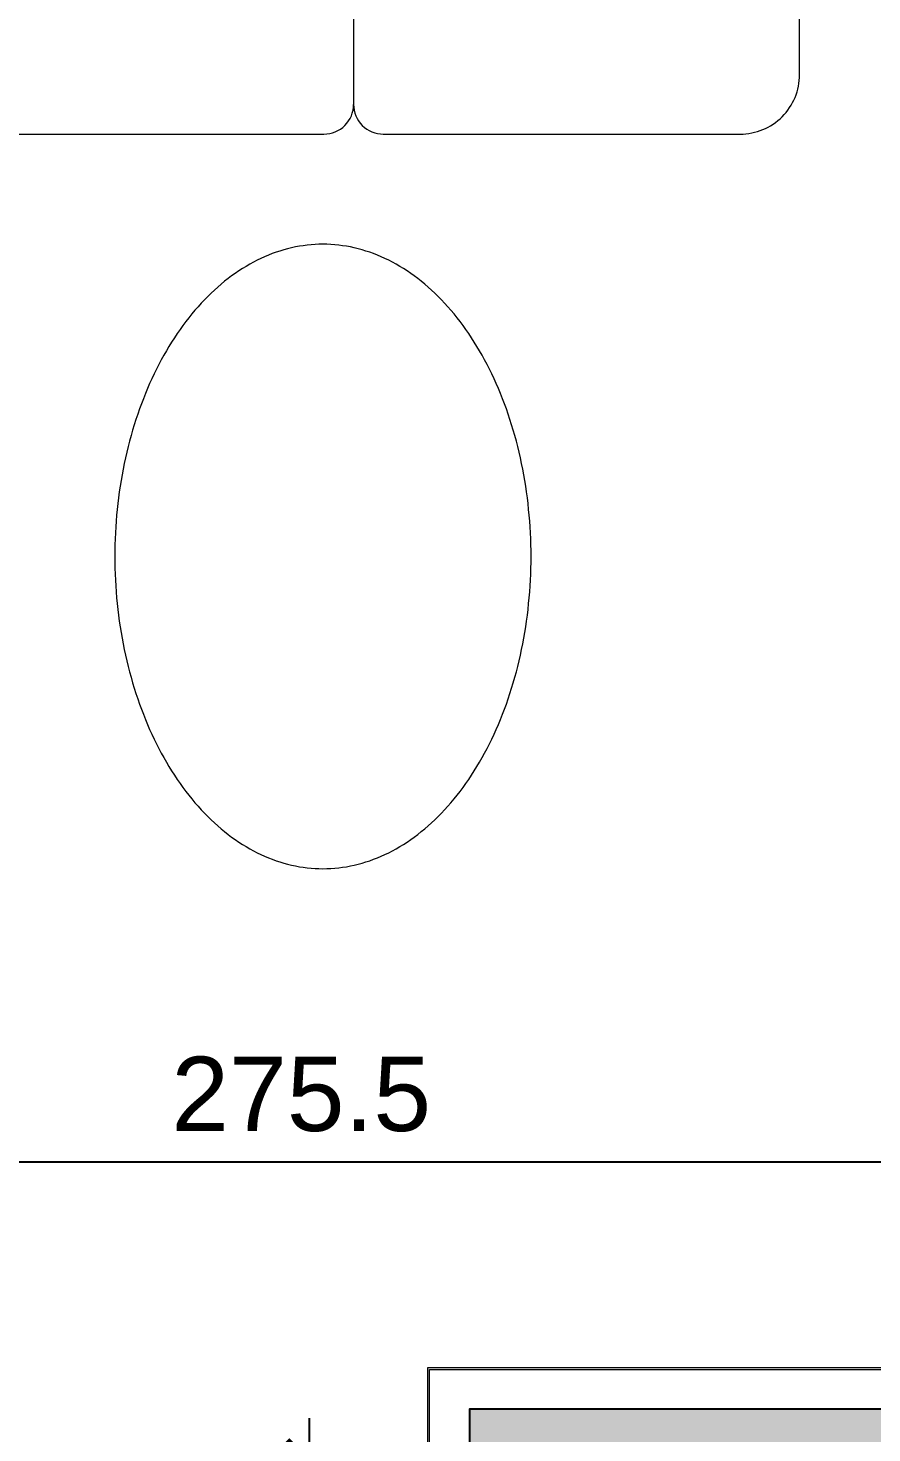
# Model space of a CAD drawing. Header units: centimetres. Extents: x 111832 to 117233, y -55119 to -48329.
# Drawn here: x 113081.1 to 113223, y -50942.3 to -50706.1 of the extents above; entities that cross this region are included whole.
import ezdxf

# ---------------------------------------------------------------- set-up
doc = ezdxf.new("R2010")
doc.units = ezdxf.units.CM
doc.header["$LTSCALE"] = 50
doc.header["$MEASUREMENT"] = 0
doc.layers.get('0').update_dxf_attribs({"color": 8})
doc.layers.add('COTE 50ème', color=1, linetype='Continuous')
doc.layers.add('FMULT', color=150, linetype='Continuous', plot=False)
for name, color, linetype, lineweight in [('ISOLATION', 252, 'Continuous', 0), ('mobilimi', 8, 'Continuous', 9), ('WD_Corner', 154, 'Continuous', 5)]:
    doc.layers.add(name, color=color, linetype=linetype, lineweight=lineweight)
doc.styles.add('RS_TXT_50', font='arial.ttf', dxfattribs={"height": 12.5})
doc.dimstyles.new('RS_50CM_LINEAIRE', dxfattribs={"dimscale": 5, "dimtxt": 12.5, "dimasz": 1.5, "dimexe": 1, "dimexo": 2.5, "dimgap": 1, "dimtad": 1, "dimdec": 1, "dimrnd": 0.5, "dimdsep": 46, "dimtxsty": 'RS_TXT_50', "dimblk1": 'ARCHTICK', "dimblk2": 'ARCHTICK', "dimsah": 1, "dimcen": 2.5, "dimdle": 1, "dimclrt": 4, "dimadec": 0, "dimazin": 2, "dimtfac": 1, "dimtdec": 1, "dimtix": 1, "dimtmove": 2, "dimatfit": 3, "dimfxl": 1, "dimtolj": 1, "dimtzin": 0, "dimarcsym": 0})

# ---------------------------------------------------------------- blocks, each defined once
blk = doc.blocks.new('_ArchTick')
at = {"color": 0, "linetype": 'ByBlock', "const_width": 0.15}
blk.add_lwpolyline([(-0.5, -0.5), (0.5, 0.5)], dxfattribs=at)
blk = doc.blocks.new('*D927')
at = {"layer": 'COTE 50ème', "color": 0, "lineweight": -2, "ltscale": 0.5, "transparency": 16777216}
for p, q in [((112450.11, -50327.36), (112450.11, -52042.36)), ((113381.87, -50332.36), (112445.11, -50332.36)), ((112611.87, -52037.36), (112445.11, -52037.36))]:
    blk.add_line(p, q, dxfattribs=at)
at = {"layer": 'Defpoints', "color": 0, "ltscale": 0.5, "transparency": 16777216}
for p in [(113394.37, -50332.36), (112450.11, -52037.36), (112624.37, -52037.36)]:
    blk.add_point(p, dxfattribs=at)
at = {"layer": 'COTE 50ème', "color": 0, "lineweight": -2, "ltscale": 0.5, "transparency": 16777216, "xscale": 7.5, "yscale": 7.5, "zscale": 7.5}
for p, rotation in [((112450.11, -50332.36), 90), ((112450.11, -52037.36), 270)]:
    blk.add_blockref('_ArchTick', p, dxfattribs=dict(at, rotation=rotation))
at = {"layer": 'COTE 50ème', "color": 4, "ltscale": 0.5, "transparency": 16777216, "insert": (112438.72, -51184.86), "char_height": 12.5, "attachment_point": 5, "rotation": 90, "style": 'RS_TXT_50'}
blk.add_mtext('\\A1;1705', dxfattribs=at)
blk = doc.blocks.new('*D955')
at = {"layer": 'COTE 50ème', "color": 0, "lineweight": -2, "ltscale": 0.5, "transparency": 16777216}
for p, q in [((113128.44, -50947.36), (113128.44, -50939.86)), ((113151.87, -50947.36), (113123.44, -50947.36)), ((113128.44, -50960.36), (113128.44, -50947.36)), ((113148.94, -50960.36), (113123.44, -50960.36)), ((113128.44, -50960.36), (113128.44, -50967.86))]:
    blk.add_line(p, q, dxfattribs=at)
at = {"layer": 'Defpoints', "color": 0, "ltscale": 0.5, "transparency": 16777216}
for p in [(113128.44, -50947.36), (113164.37, -50947.36), (113161.44, -50960.36)]:
    blk.add_point(p, dxfattribs=at)
at = {"layer": 'COTE 50ème', "color": 0, "lineweight": -2, "ltscale": 0.5, "transparency": 16777216, "xscale": 7.5, "yscale": 7.5, "zscale": 7.5}
for p, rotation in [((113128.44, -50947.36), 270), ((113128.44, -50960.36), 90)]:
    blk.add_blockref('_ArchTick', p, dxfattribs=dict(at, rotation=rotation))
at = {"layer": 'COTE 50ème', "color": 4, "ltscale": 0.5, "transparency": 16777216, "insert": (113117.05, -50953.86), "char_height": 12.5, "attachment_point": 5, "rotation": 90, "style": 'RS_TXT_50'}
blk.add_mtext('\\A1;13', dxfattribs=at)
blk = doc.blocks.new('*D1074')
at = {"layer": 'COTE 50ème', "color": 0, "lineweight": -2, "ltscale": 0.5, "transparency": 16777216}
for p, q in [((112989.37, -50953.71), (112989.37, -50891.8)), ((113264.77, -50942.45), (113264.77, -50891.8)), ((113269.77, -50896.8), (112984.37, -50896.8))]:
    blk.add_line(p, q, dxfattribs=at)
at = {"layer": 'Defpoints', "color": 0, "ltscale": 0.5, "transparency": 16777216}
for p in [(112989.37, -50896.8), (113264.77, -50954.95), (112989.37, -50966.21)]:
    blk.add_point(p, dxfattribs=at)
at = {"layer": 'COTE 50ème', "color": 0, "lineweight": -2, "ltscale": 0.5, "transparency": 16777216, "xscale": 7.5, "yscale": 7.5, "zscale": 7.5, "rotation": 180}
blk.add_blockref('_ArchTick', (112989.37, -50896.8), dxfattribs=at)
at = {"layer": 'COTE 50ème', "color": 0, "lineweight": -2, "ltscale": 0.5, "transparency": 16777216, "xscale": 7.5, "yscale": 7.5, "zscale": 7.5}
blk.add_blockref('_ArchTick', (113264.77, -50896.8), dxfattribs=at)
at = {"layer": 'COTE 50ème', "color": 4, "ltscale": 0.5, "transparency": 16777216, "insert": (113127.07, -50885.41), "char_height": 12.5, "attachment_point": 5, "style": 'RS_TXT_50'}
blk.add_mtext('\\A1;275.5', dxfattribs=at)

msp = doc.modelspace()

# ---------------------------------------------------------------- hatches: boundary and pattern name
at = {"layer": 'ISOLATION', "transparency": 33554687}
h = msp.add_hatch(dxfattribs=at)
h.set_pattern_fill('INSUL', color=256, scale=10, angle=45)
h.paths.add_polyline_path([(113621.37, -50822.36), (113459.37, -50822.36), (113459.37, -50947.36), (113164.37, -50947.36), (113164.37, -50960.36), (112729.37, -50960.36), (112729.37, -52012.36), (112649.37, -52012.36), (112649.37, -51972.36), (112624.37, -51972.36), (112624.37, -52037.36), (113859.37, -52037.36), (113859.37, -52046.36), (112615.37, -52046.36), (112615.37, -51963.36), (112658.37, -51963.36), (112658.37, -52003.36), (112720.37, -52003.36), (112720.37, -50951.36), (113155.37, -50951.36), (113155.37, -50938.36), (113450.37, -50938.36), (113450.37, -50813.36), (113621.37, -50813.36)])

# ---------------------------------------------------------------- linework, layer by layer
at = {"layer": 'FMULT', "ltscale": 0.5}
msp.add_lwpolyline([(112649.37, -50960.36), (112649.36, -50697.36), (112754.48, -50697.36), (112754.48, -50472.36), (113419.37, -50472.36), (113419.37, -50357.36), (114029.37, -50357.36), (114029.37, -50472.36), (114694.37, -50472.36), (114694.37, -50697.36), (114799.37, -50697.36), (114799.37, -50951.36), (114293.37, -50951.36), (114293.37, -50938.36), (113998.37, -50938.36), (113998.37, -50813.36), (113450.37, -50813.36), (113450.37, -50938.36), (113155.37, -50938.36), (113155.37, -50951.36)], close=True, dxfattribs=at)
at = {"layer": 'ISOLATION', "ltscale": 0.5}
msp.add_lwpolyline([(113621.37, -50822.36), (113459.37, -50822.36), (113459.37, -50947.36), (113164.37, -50947.36), (113164.37, -50960.36), (112729.37, -50960.36), (112729.37, -52012.36), (112649.37, -52012.36), (112649.37, -51972.36), (112624.37, -51972.36), (112624.37, -52037.36), (113859.37, -52037.36), (113859.37, -52046.36), (112615.37, -52046.36), (112615.37, -51963.36), (112658.37, -51963.36), (112658.37, -52003.36), (112720.37, -52003.36), (112720.37, -50951.36), (113155.37, -50951.36), (113155.37, -50938.36), (113450.37, -50938.36), (113450.37, -50813.36), (113621.37, -50813.36)], close=True, dxfattribs=at)
at = {"layer": 'mobilimi'}
for points in [[(113130.88, -50723.94, 0.414214), (113135.88, -50718.94, 0.414214), (113140.88, -50723.94), (113200.88, -50723.94, 0.414214), (113210.88, -50713.94), (113210.88, -50653.94, 0.414214), (113200.88, -50643.94), (113070.88, -50643.94, 0.414214), (113060.88, -50653.94), (113060.88, -50713.94, 0.414214), (113070.88, -50723.94), (113130.88, -50723.94, 0.414214), (113135.88, -50718.94, 0.414214), (113140.88, -50723.94)], [(113130.88, -50663.94, -0.414214), (113135.88, -50668.94), (113135.88, -50718.94, -0.414214)], [(113140.88, -50663.94, 0.414214), (113135.88, -50668.94), (113135.88, -50718.94, 0.414214)]]:
    msp.add_lwpolyline(points, format="xyb", dxfattribs=at)
msp.add_polyline3d([(113130.73, -50742.46, 0), (113130.06, -50742.47, 0), (113129.4, -50742.5, 0), (113128.74, -50742.55, 0), (113128.08, -50742.61, 0), (113127.42, -50742.7, 0), (113126.76, -50742.8, 0), (113126.1, -50742.92, 0), (113125.45, -50743.06, 0), (113124.79, -50743.22, 0), (113124.14, -50743.4, 0), (113123.49, -50743.6, 0), (113122.84, -50743.81, 0), (113122.2, -50744.04, 0), (113121.56, -50744.3, 0), (113120.92, -50744.56, 0), (113120.29, -50744.85, 0), (113119.66, -50745.16, 0), (113119.03, -50745.48, 0), (113118.41, -50745.82, 0), (113117.79, -50746.18, 0), (113117.18, -50746.56, 0), (113116.57, -50746.95, 0), (113115.97, -50747.36, 0), (113115.37, -50747.79, 0), (113114.78, -50748.23, 0), (113114.19, -50748.69, 0), (113113.61, -50749.17, 0), (113113.03, -50749.66, 0), (113112.47, -50750.17, 0), (113111.9, -50750.7, 0), (113111.35, -50751.24, 0), (113110.8, -50751.8, 0), (113110.26, -50752.37, 0), (113109.73, -50752.96, 0), (113109.2, -50753.57, 0), (113108.68, -50754.18, 0), (113108.17, -50754.82, 0), (113107.67, -50755.46, 0), (113107.17, -50756.13, 0), (113106.69, -50756.8, 0), (113106.21, -50757.49, 0), (113105.74, -50758.19, 0), (113105.28, -50758.91, 0), (113104.83, -50759.64, 0), (113104.39, -50760.38, 0), (113103.96, -50761.13, 0), (113103.54, -50761.9, 0), (113103.13, -50762.68, 0), (113102.72, -50763.46, 0), (113102.33, -50764.27, 0), (113101.95, -50765.08, 0), (113101.58, -50765.9, 0), (113101.22, -50766.73, 0), (113100.87, -50767.57, 0), (113100.53, -50768.43, 0), (113100.2, -50769.29, 0), (113099.88, -50770.16, 0), (113099.57, -50771.04, 0), (113099.27, -50771.93, 0), (113098.99, -50772.83, 0), (113098.72, -50773.73, 0), (113098.45, -50774.64, 0), (113098.2, -50775.56, 0), (113097.96, -50776.49, 0), (113097.74, -50777.42, 0), (113097.52, -50778.36, 0), (113097.32, -50779.31, 0), (113097.13, -50780.26, 0), (113096.95, -50781.22, 0), (113096.78, -50782.18, 0), (113096.62, -50783.14, 0), (113096.48, -50784.11, 0), (113096.35, -50785.09, 0), (113096.23, -50786.06, 0), (113096.13, -50787.04, 0), (113096.03, -50788.03, 0), (113095.95, -50789.01, 0), (113095.88, -50790, 0), (113095.83, -50790.99, 0), (113095.78, -50791.98, 0), (113095.75, -50792.98, 0), (113095.73, -50793.97, 0), (113095.73, -50794.96, 0), (113095.73, -50795.96, 0), (113095.75, -50796.95, 0), (113095.78, -50797.94, 0), (113095.83, -50798.93, 0), (113095.88, -50799.92, 0), (113095.95, -50800.91, 0), (113096.03, -50801.9, 0), (113096.13, -50802.88, 0), (113096.23, -50803.86, 0), (113096.35, -50804.84, 0), (113096.48, -50805.81, 0), (113096.62, -50806.78, 0), (113096.78, -50807.75, 0), (113096.95, -50808.71, 0), (113097.13, -50809.67, 0), (113097.32, -50810.62, 0), (113097.52, -50811.56, 0), (113097.74, -50812.5, 0), (113097.96, -50813.44, 0), (113098.2, -50814.36, 0), (113098.45, -50815.28, 0), (113098.72, -50816.2, 0), (113098.99, -50817.1, 0), (113099.27, -50818, 0), (113099.57, -50818.89, 0), (113099.88, -50819.77, 0), (113100.2, -50820.64, 0), (113100.53, -50821.5, 0), (113100.87, -50822.35, 0), (113101.22, -50823.19, 0), (113101.58, -50824.03, 0), (113101.95, -50824.85, 0), (113102.33, -50825.66, 0), (113102.72, -50826.46, 0), (113103.13, -50827.25, 0), (113103.54, -50828.03, 0), (113103.96, -50828.79, 0), (113104.39, -50829.55, 0), (113104.83, -50830.29, 0), (113105.28, -50831.02, 0), (113105.74, -50831.73, 0), (113106.21, -50832.44, 0), (113106.69, -50833.13, 0), (113107.17, -50833.8, 0), (113107.67, -50834.46, 0), (113108.17, -50835.11, 0), (113108.68, -50835.74, 0), (113109.2, -50836.36, 0), (113109.73, -50836.96, 0), (113110.26, -50837.55, 0), (113110.8, -50838.13, 0), (113111.35, -50838.68, 0), (113111.9, -50839.23, 0), (113112.47, -50839.75, 0), (113113.03, -50840.26, 0), (113113.61, -50840.76, 0), (113114.19, -50841.23, 0), (113114.78, -50841.7, 0), (113115.37, -50842.14, 0), (113115.97, -50842.57, 0), (113116.57, -50842.98, 0), (113117.18, -50843.37, 0), (113117.79, -50843.75, 0), (113118.41, -50844.11, 0), (113119.03, -50844.45, 0), (113119.66, -50844.77, 0), (113120.29, -50845.07, 0), (113120.92, -50845.36, 0), (113121.56, -50845.63, 0), (113122.2, -50845.88, 0), (113122.84, -50846.12, 0), (113123.49, -50846.33, 0), (113124.14, -50846.53, 0), (113124.79, -50846.7, 0), (113125.45, -50846.86, 0), (113126.1, -50847, 0), (113126.76, -50847.13, 0), (113127.42, -50847.23, 0), (113128.08, -50847.31, 0), (113128.74, -50847.38, 0), (113129.4, -50847.43, 0), (113130.06, -50847.45, 0), (113130.73, -50847.46, 0), (113131.39, -50847.45, 0), (113132.05, -50847.43, 0), (113132.71, -50847.38, 0), (113133.37, -50847.31, 0), (113134.03, -50847.23, 0), (113134.69, -50847.13, 0), (113135.35, -50847, 0), (113136, -50846.86, 0), (113136.66, -50846.7, 0), (113137.31, -50846.53, 0), (113137.96, -50846.33, 0), (113138.61, -50846.12, 0), (113139.25, -50845.88, 0), (113139.89, -50845.63, 0), (113140.53, -50845.36, 0), (113141.16, -50845.07, 0), (113141.79, -50844.77, 0), (113142.42, -50844.45, 0), (113143.04, -50844.11, 0), (113143.66, -50843.75, 0), (113144.27, -50843.37, 0), (113144.88, -50842.98, 0), (113145.48, -50842.57, 0), (113146.08, -50842.14, 0), (113146.67, -50841.7, 0), (113147.26, -50841.23, 0), (113147.84, -50840.76, 0), (113148.42, -50840.26, 0), (113148.98, -50839.75, 0), (113149.55, -50839.23, 0), (113150.1, -50838.68, 0), (113150.65, -50838.13, 0), (113151.19, -50837.55, 0), (113151.72, -50836.96, 0), (113152.25, -50836.36, 0), (113152.77, -50835.74, 0), (113153.28, -50835.11, 0), (113153.78, -50834.46, 0), (113154.28, -50833.8, 0), (113154.76, -50833.13, 0), (113155.24, -50832.44, 0), (113155.71, -50831.73, 0), (113156.17, -50831.02, 0), (113156.62, -50830.29, 0), (113157.06, -50829.55, 0), (113157.49, -50828.79, 0), (113157.91, -50828.03, 0), (113158.32, -50827.25, 0), (113158.73, -50826.46, 0), (113159.12, -50825.66, 0), (113159.5, -50824.85, 0), (113159.87, -50824.03, 0), (113160.23, -50823.19, 0), (113160.58, -50822.35, 0), (113160.93, -50821.5, 0), (113161.25, -50820.64, 0), (113161.57, -50819.77, 0), (113161.88, -50818.89, 0), (113162.18, -50818, 0), (113162.46, -50817.1, 0), (113162.74, -50816.2, 0), (113163, -50815.28, 0), (113163.25, -50814.36, 0), (113163.49, -50813.44, 0), (113163.71, -50812.5, 0), (113163.93, -50811.56, 0), (113164.13, -50810.62, 0), (113164.32, -50809.67, 0), (113164.5, -50808.71, 0), (113164.67, -50807.75, 0), (113164.83, -50806.78, 0), (113164.97, -50805.81, 0), (113165.1, -50804.84, 0), (113165.22, -50803.86, 0), (113165.32, -50802.88, 0), (113165.42, -50801.9, 0), (113165.5, -50800.91, 0), (113165.57, -50799.92, 0), (113165.62, -50798.93, 0), (113165.67, -50797.94, 0), (113165.7, -50796.95, 0), (113165.72, -50795.96, 0), (113165.73, -50794.96, 0), (113165.72, -50793.97, 0), (113165.7, -50792.98, 0), (113165.67, -50791.98, 0), (113165.62, -50790.99, 0), (113165.57, -50790, 0), (113165.5, -50789.01, 0), (113165.42, -50788.03, 0), (113165.32, -50787.04, 0), (113165.22, -50786.06, 0), (113165.1, -50785.09, 0), (113164.97, -50784.11, 0), (113164.83, -50783.14, 0), (113164.67, -50782.18, 0), (113164.5, -50781.22, 0), (113164.32, -50780.26, 0), (113164.13, -50779.31, 0), (113163.93, -50778.36, 0), (113163.71, -50777.42, 0), (113163.49, -50776.49, 0), (113163.25, -50775.56, 0), (113163, -50774.64, 0), (113162.74, -50773.73, 0), (113162.46, -50772.83, 0), (113162.18, -50771.93, 0), (113161.88, -50771.04, 0), (113161.57, -50770.16, 0), (113161.25, -50769.29, 0), (113160.93, -50768.43, 0), (113160.58, -50767.57, 0), (113160.23, -50766.73, 0), (113159.87, -50765.9, 0), (113159.5, -50765.08, 0), (113159.12, -50764.27, 0), (113158.73, -50763.46, 0), (113158.32, -50762.68, 0), (113157.91, -50761.9, 0), (113157.49, -50761.13, 0), (113157.06, -50760.38, 0), (113156.62, -50759.64, 0), (113156.17, -50758.91, 0), (113155.71, -50758.19, 0), (113155.24, -50757.49, 0), (113154.76, -50756.8, 0), (113154.28, -50756.13, 0), (113153.78, -50755.46, 0), (113153.28, -50754.82, 0), (113152.77, -50754.18, 0), (113152.25, -50753.57, 0), (113151.72, -50752.96, 0), (113151.19, -50752.37, 0), (113150.65, -50751.8, 0), (113150.1, -50751.24, 0), (113149.55, -50750.7, 0), (113148.98, -50750.17, 0), (113148.42, -50749.66, 0), (113147.84, -50749.17, 0), (113147.26, -50748.69, 0), (113146.67, -50748.23, 0), (113146.08, -50747.79, 0), (113145.48, -50747.36, 0), (113144.88, -50746.95, 0), (113144.27, -50746.56, 0), (113143.66, -50746.18, 0), (113143.04, -50745.82, 0), (113142.42, -50745.48, 0), (113141.79, -50745.16, 0), (113141.16, -50744.85, 0), (113140.53, -50744.56, 0), (113139.89, -50744.3, 0), (113139.25, -50744.04, 0), (113138.61, -50743.81, 0), (113137.96, -50743.6, 0), (113137.31, -50743.4, 0), (113136.66, -50743.22, 0), (113136, -50743.06, 0), (113135.35, -50742.92, 0), (113134.69, -50742.8, 0), (113134.03, -50742.7, 0), (113133.37, -50742.61, 0), (113132.71, -50742.55, 0), (113132.05, -50742.5, 0), (113131.39, -50742.47, 0), (113130.73, -50742.46, 0)], dxfattribs=at)
at = {"layer": 'WD_Corner', "lineweight": 5, "ltscale": 0.5}
for points in [[(113859.37, -52053.36), (112608.37, -52053.36), (112608.37, -51956.36), (112665.37, -51956.36), (112665.37, -51996.36), (112713.37, -51996.36), (112713.37, -50944.36), (113148.37, -50944.36), (113148.37, -50931.36), (113443.37, -50931.36), (113443.37, -50806.36), (113621.37, -50806.36)], [(113859.37, -52053.06), (112608.67, -52053.06), (112608.67, -51956.66), (112665.07, -51956.66), (112665.07, -51996.66), (112713.67, -51996.66), (112713.67, -50944.66), (113148.67, -50944.66), (113148.67, -50931.66), (113443.67, -50931.66), (113443.67, -50806.66), (113621.37, -50806.66)]]:
    msp.add_lwpolyline(points, dxfattribs=at)

# ---------------------------------------------------------------- dimensions: what is measured, and where the dimension line sits
at = {"layer": 'COTE 50ème', "ltscale": 0.5}
for base, p1, p2, picture, middle in [((112450.11, -52037.36), (113394.37, -50332.36), (112624.37, -52037.36), '*D927', (112438.72, -51184.86)), ((113128.44, -50947.36), (113161.44, -50960.36), (113164.37, -50947.36), '*D955', (113117.05, -50953.86))]:
    dim = msp.add_linear_dim(base=base, p1=p1, p2=p2, angle=90, dimstyle='RS_50CM_LINEAIRE', dxfattribs=at)
    dim.commit()
    dim.dimension.update_dxf_attribs({"geometry": picture, "text_midpoint": middle})
dim = msp.add_linear_dim(base=(112989.37, -50896.8), p1=(113264.77, -50954.95), p2=(112989.37, -50966.21), dimstyle='RS_50CM_LINEAIRE', dxfattribs=at)
dim.commit()
dim.dimension.update_dxf_attribs({"geometry": '*D1074', "text_midpoint": (113127.07, -50885.41)})

doc.saveas('drawing.dxf')
